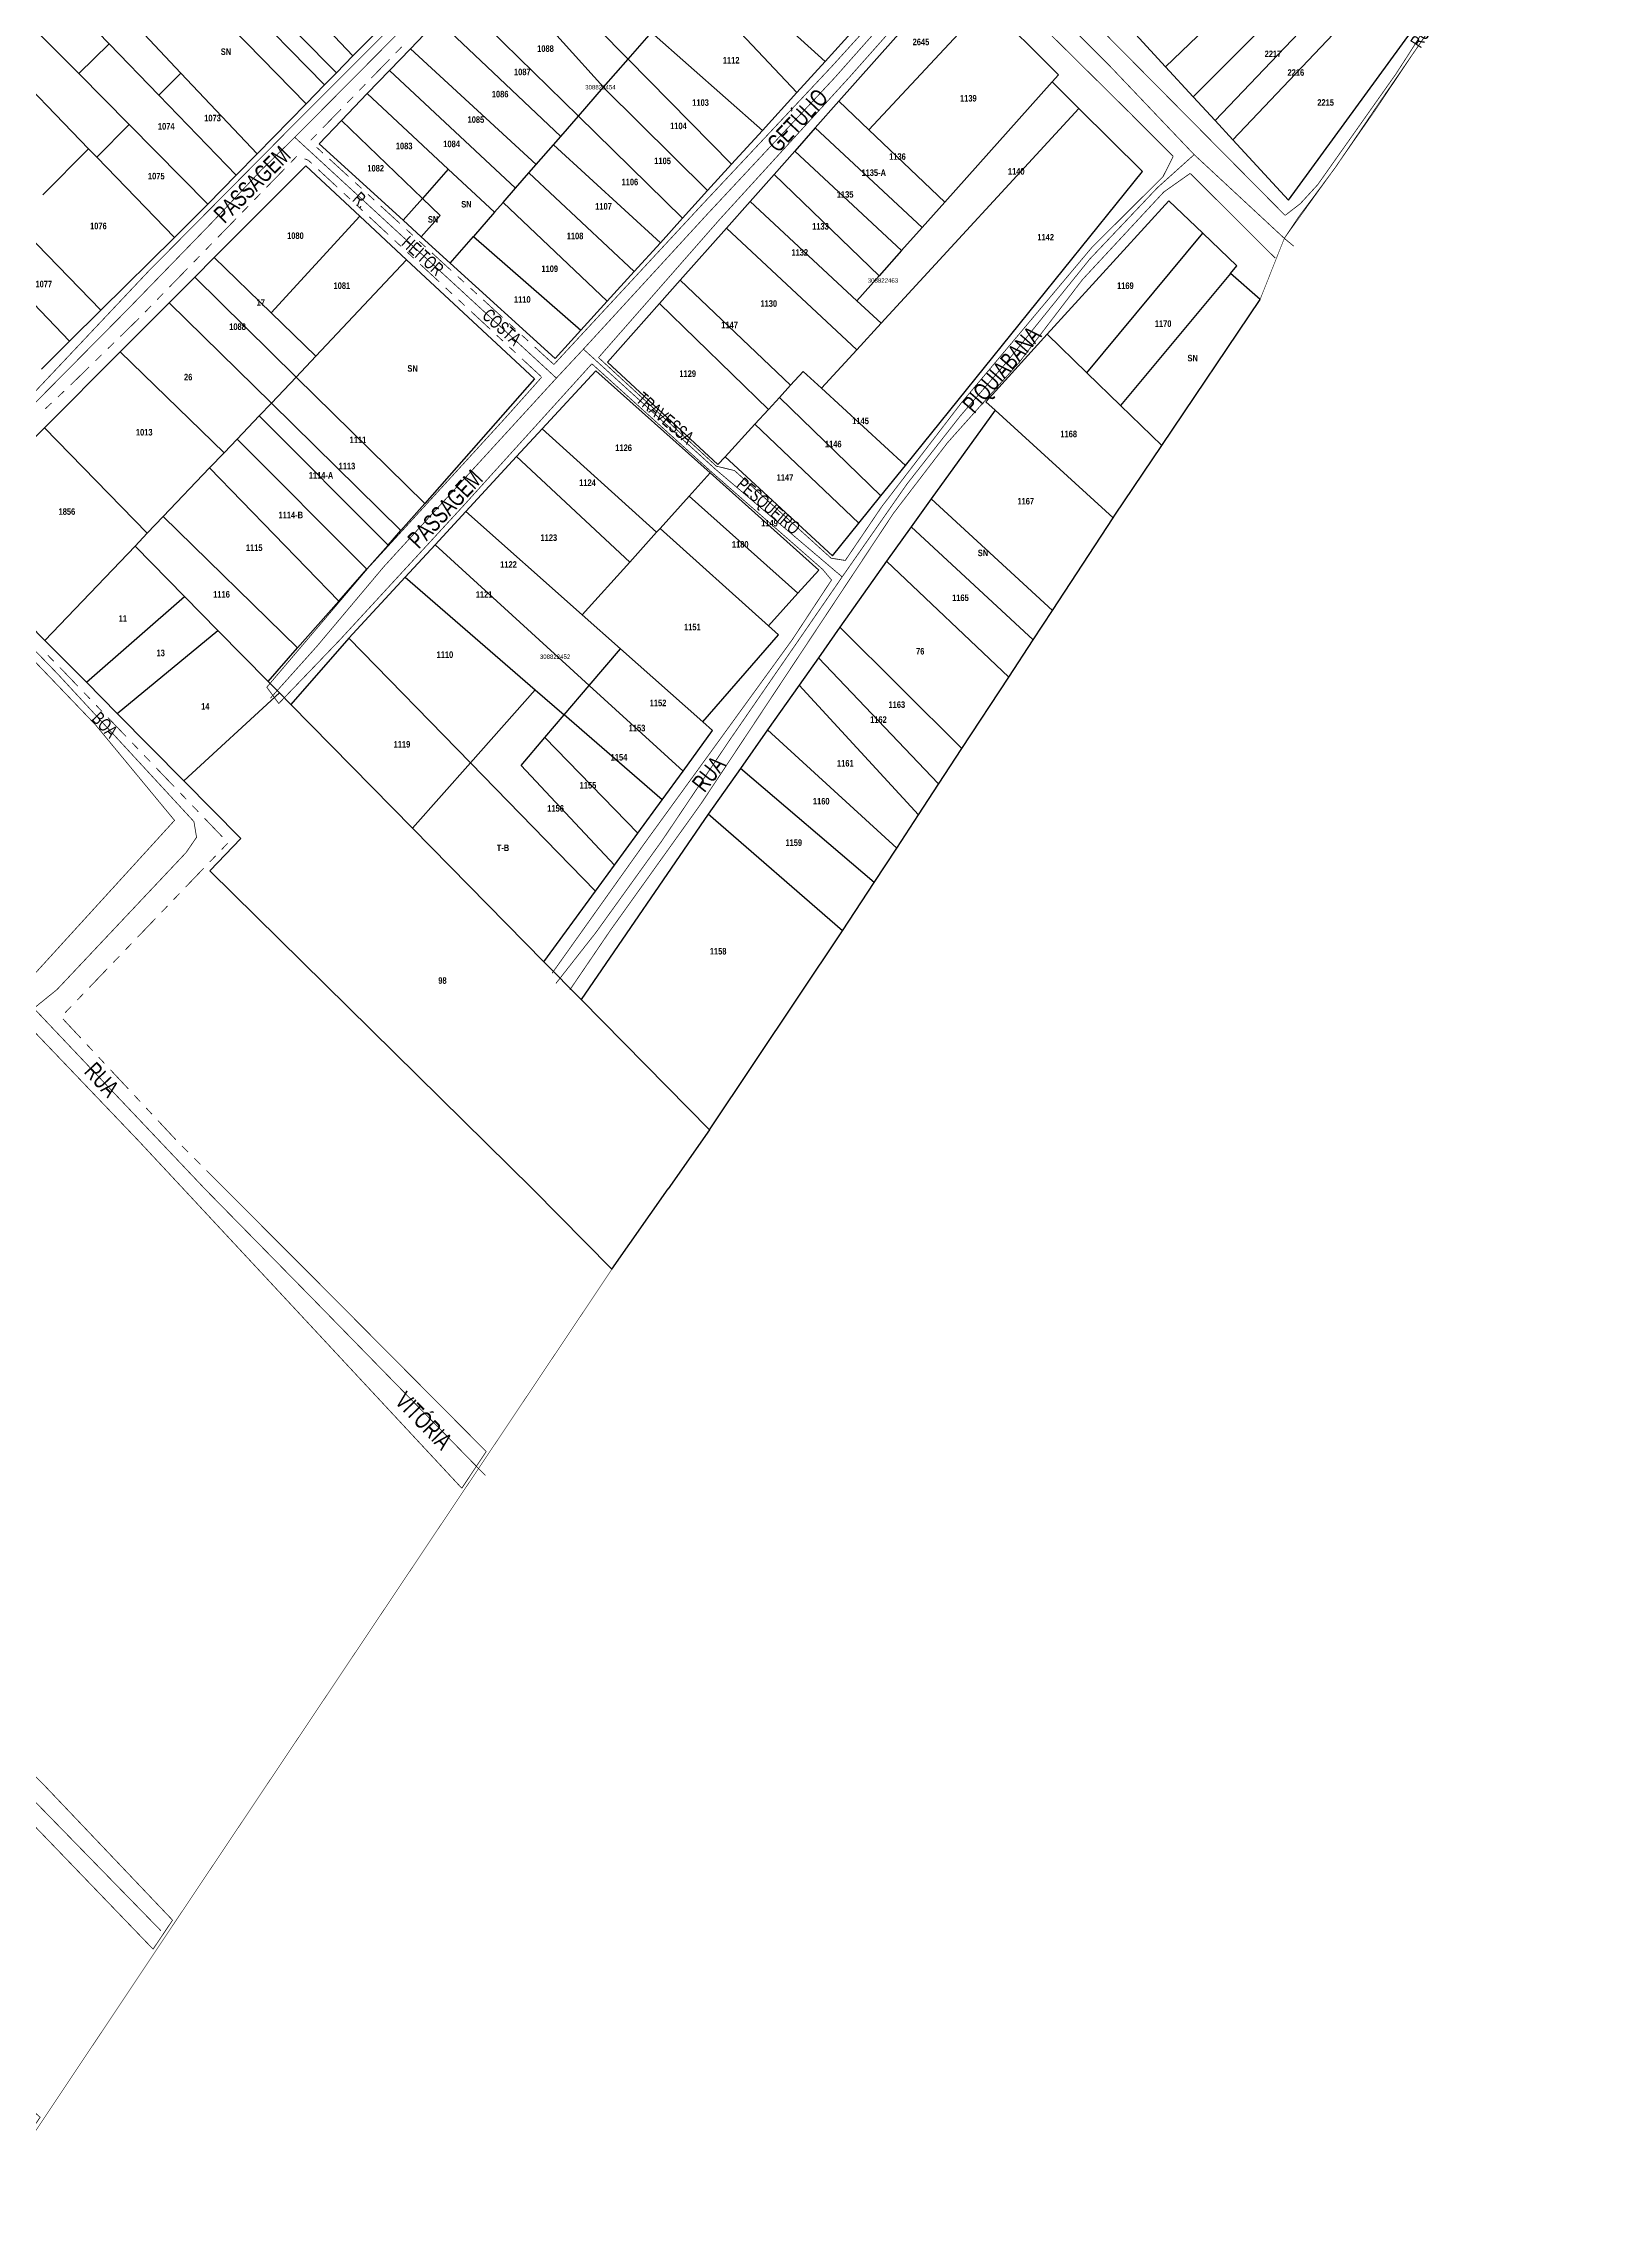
# Model space of a CAD drawing. Extents: x 204296 to 206006, y 4860262 to 4862155.
# Drawn here: x 205437 to 205797, y 4860392 to 4860894 of the extents above; entities that cross this region are included whole.
import ezdxf
from ezdxf.enums import TextEntityAlignment as Align

# ---------------------------------------------------------------- set-up
doc = ezdxf.new("R2010")
doc.units = 0
doc.header["$LTSCALE"] = 1.5
doc.header["$MEASUREMENT"] = 0
doc.linetypes.add('TRACO_25', pattern=[8, 3, -1, 1, -1, 1, -1])
for name, color, linetype in [('CD-MALHA-LOTES', 40, 'CONTINUOUS'), ('CD_TXT_QUADRA', 7, 'CONTINUOUS'), ('LM-LIM-SETOR-FISCAL', 7, 'CONTINUOUS'), ('RU-QUADRAS', 6, 'CONTINUOUS'), ('SV-EIXO-RUA-N-PAV', 6, 'CONTINUOUS'), ('SV-EIXO-RUA-PAV', 20, 'CONTINUOUS'), ('SV-RUA-NAO-PAV-S-GUIA-C-GUIA', 7, 'CONTINUOUS'), ('SV-RUA-PAVIM-S-GUIA-C-GUIA', 7, 'CONTINUOUS'), ('SV-TXT-RUA-N-PAV-S-GUIA-C-GUIA', 7, 'CONTINUOUS'), ('Th_NmrPot', 1, 'CONTINUOUS')]:
    doc.layers.add(name, color=color, linetype=linetype)
doc.styles.add('3088-22-2D_TXT$0$ARIAL', font='ARIAL.TTF')
doc.styles.add('ARIAL', font='ARIAL.TTF')
doc.styles.add('MONOTXT', font='ARIAL.TTF', dxfattribs={"height": 0.2})
doc.styles.get("Standard").update_dxf_attribs({"font": 'swisscbo.ttf'})
doc.linetypes.add('Limite', pattern='A,20,-3,[130,ltypeshp.shx,S=6.35,R=0,X=0,Y=0],-3,20', length=46)

msp = doc.modelspace()

# ---------------------------------------------------------------- linework, layer by layer
at = {"layer": 'CD-MALHA-LOTES', "linetype": 'Continuous'}
for p, q in [((205451.99, 4860893.53), (205431.06, 4860915.17)), ((205484.73, 4860915.32), (205508.05, 4860890.77)), ((205544.76, 4860916.94), (205571.33, 4860890)), ((205694.96, 4860888.26), (205720.71, 4860913.03)), ((205444.96, 4860886.7), (205423.73, 4860908.13)), ((205477.72, 4860908.41), (205501.53, 4860884.11)), ((205480.4, 4860911.05), (205504.23, 4860886.86)), ((205540.09, 4860912.07), (205565.7, 4860883.56)), ((205616.63, 4860889.5), (205637.29, 4860912.24)), ((205646.35, 4860910.25), (205619.8, 4860880.33)), ((205471.47, 4860906.2), (205497.26, 4860879.74)), ((205532.35, 4860904), (205559.91, 4860876.93)), ((205586.52, 4860907.4), (205610.13, 4860882.35)), ((205701.33, 4860881.35), (205727.11, 4860907.23)), ((205447.24, 4860869.44), (205416.5, 4860901.21)), ((205527.58, 4860899.02), (205521.25, 4860892.43)), ((205527.58, 4860899.02), (205555.84, 4860872.27)), ((205626.69, 4860873.77), (205653.82, 4860902.84)), ((205653.82, 4860902.84), (205670.36, 4860886.44)), ((205706.38, 4860875.88), (205732.01, 4860902.79)), ((205710.41, 4860871.51), (205736.42, 4860898.8)), ((205723.21, 4860857.62), (205754.2, 4860900.07)), ((205444.96, 4860886.7), (205451.99, 4860893.53)), ((205451.99, 4860893.53), (205463.37, 4860881.76)), ((205468.43, 4860886.83), (205460.03, 4860895.73)), ((205508.05, 4860890.77), (205513.27, 4860896.1)), ((205571.33, 4860890), (205576.69, 4860896.14)), ((205602.23, 4860873.65), (205576.69, 4860896.14)), ((205609.47, 4860896.01), (205616.63, 4860889.5)), ((205688.01, 4860895.8), (205694.96, 4860888.26)), ((205504.23, 4860886.86), (205508.05, 4860890.77)), ((205521.25, 4860892.43), (205516.46, 4860887.43)), ((205521.25, 4860892.43), (205550.17, 4860865.78)), ((205565.7, 4860883.56), (205571.33, 4860890)), ((205571.33, 4860890), (205595.14, 4860865.86)), ((205610.13, 4860882.35), (205616.63, 4860889.5)), ((205694.96, 4860888.26), (205701.33, 4860881.35)), ((205456.6, 4860874.96), (205444.96, 4860886.7)), ((205463.37, 4860881.76), (205468.43, 4860886.83)), ((205485.98, 4860868.22), (205468.43, 4860886.83)), ((205497.26, 4860879.74), (205501.53, 4860884.11)), ((205501.53, 4860884.11), (205504.23, 4860886.86)), ((205516.46, 4860887.43), (205511.34, 4860882.09)), ((205516.46, 4860887.43), (205545.45, 4860860.36)), ((205559.91, 4860876.93), (205565.7, 4860883.56)), ((205565.7, 4860883.56), (205565.99, 4860883.23)), ((205565.99, 4860883.23), (205589.63, 4860859.8)), ((205668.88, 4860884.78), (205644.19, 4860857.13)), ((205670.36, 4860886.44), (205668.88, 4860884.78)), ((205675.03, 4860878.68), (205668.88, 4860884.78)), ((205463.37, 4860881.76), (205481.2, 4860863.33)), ((205485.98, 4860868.22), (205497.26, 4860879.74)), ((205511.34, 4860882.09), (205505.39, 4860875.88)), ((205511.34, 4860882.09), (205529.94, 4860864.75)), ((205602.23, 4860873.65), (205610.13, 4860882.35)), ((205619.8, 4860880.33), (205614.39, 4860874.23)), ((205619.8, 4860880.33), (205626.69, 4860873.77)), ((205629.55, 4860829.31), (205675.03, 4860878.68)), ((205689.67, 4860864.18), (205675.03, 4860878.68)), ((205701.33, 4860881.35), (205706.38, 4860875.88)), ((205449.14, 4860867.48), (205456.6, 4860874.96)), ((205456.6, 4860874.96), (205474.7, 4860856.69)), ((205505.39, 4860875.88), (205500.29, 4860870.57)), ((205524.04, 4860858.02), (205505.39, 4860875.88)), ((205555.84, 4860872.27), (205559.91, 4860876.93)), ((205559.91, 4860876.93), (205583.85, 4860853.43)), ((205595.14, 4860865.86), (205602.23, 4860873.65)), ((205614.39, 4860874.23), (205609.65, 4860868.89)), ((205638.96, 4860851.28), (205614.39, 4860874.23)), ((205644.19, 4860857.13), (205626.69, 4860873.77)), ((205706.38, 4860875.88), (205710.41, 4860871.51)), ((205447.24, 4860869.44), (205436.7, 4860858.86)), ((205449.14, 4860867.48), (205447.24, 4860869.44)), ((205481.2, 4860863.33), (205485.98, 4860868.22)), ((205500.29, 4860870.57), (205519.62, 4860852.98)), ((205550.17, 4860865.78), (205554.17, 4860870.36)), ((205554.17, 4860870.36), (205555.84, 4860872.27)), ((205554.17, 4860870.36), (205578.75, 4860847.82)), ((205609.65, 4860868.89), (205604.89, 4860863.52)), ((205634.25, 4860846), (205609.65, 4860868.89)), ((205710.41, 4860871.51), (205723.21, 4860857.62)), ((205466.97, 4860849.05), (205449.14, 4860867.48)), ((205474.7, 4860856.69), (205481.2, 4860863.33)), ((205497.2, 4860865.53), (205476.13, 4860844.4)), ((205509.65, 4860853.92), (205497.2, 4860865.53)), ((205529.94, 4860864.75), (205524.04, 4860858.02)), ((205529.94, 4860864.75), (205540.59, 4860854.81)), ((205545.45, 4860860.36), (205548.5, 4860863.85)), ((205548.5, 4860863.85), (205550.17, 4860865.78)), ((205572.71, 4860841.18), (205548.5, 4860863.85)), ((205589.63, 4860859.8), (205595.14, 4860865.86)), ((205604.89, 4860863.52), (205599.37, 4860857.3)), ((205629.1, 4860840.22), (205604.89, 4860863.52)), ((205635.13, 4860796.59), (205689.67, 4860864.18)), ((205519.62, 4860852.98), (205524.04, 4860858.02)), ((205524.04, 4860858.02), (205528.14, 4860854.09)), ((205542.57, 4860857.07), (205545.45, 4860860.36)), ((205583.85, 4860853.43), (205589.63, 4860859.8)), ((205466.97, 4860849.05), (205474.46, 4860856.45)), ((205474.46, 4860856.45), (205474.7, 4860856.69)), ((205489.22, 4860831.69), (205509.65, 4860853.92)), ((205520.38, 4860843.92), (205509.65, 4860853.92)), ((205519.62, 4860852.98), (205523.76, 4860849.21)), ((205528.14, 4860854.09), (205523.76, 4860849.21)), ((205540.59, 4860854.81), (205535.78, 4860849.28)), ((205540.59, 4860854.81), (205542.57, 4860857.07)), ((205542.57, 4860857.07), (205566.53, 4860834.37)), ((205578.75, 4860847.82), (205583.85, 4860853.43)), ((205599.37, 4860857.3), (205593.94, 4860851.18)), ((205623.97, 4860834.48), (205599.37, 4860857.3)), ((205644.19, 4860857.13), (205638.96, 4860851.28)), ((205695.7, 4860857.45), (205667.73, 4860826.77)), ((205703.5, 4860850), (205695.7, 4860857.45)), ((205450.07, 4860832.33), (205430.39, 4860852.53)), ((205450.07, 4860832.33), (205466.97, 4860849.05)), ((205523.76, 4860849.21), (205530.42, 4860843.15)), ((205530.42, 4860843.15), (205535.78, 4860849.28)), ((205535.78, 4860849.28), (205560.46, 4860827.69)), ((205572.71, 4860841.18), (205578.75, 4860847.82)), ((205593.94, 4860851.18), (205583.32, 4860839.22)), ((205593.94, 4860851.18), (205623.94, 4860823.22)), ((205638.96, 4860851.28), (205634.25, 4860846)), ((205676.83, 4860817.92), (205703.5, 4860850)), ((205711.37, 4860842.49), (205703.5, 4860850)), ((205442.81, 4860825.15), (205423.38, 4860845.51)), ((205476.13, 4860844.4), (205471.65, 4860839.9)), ((205489.22, 4860831.69), (205476.13, 4860844.4)), ((205499.5, 4860821.71), (205520.38, 4860843.92)), ((205520.38, 4860843.92), (205549.79, 4860816.5)), ((205530.42, 4860843.15), (205554.55, 4860821.19)), ((205634.25, 4860846), (205629.1, 4860840.22)), ((205471.65, 4860839.9), (205465.78, 4860834.01)), ((205495.01, 4860816.94), (205471.65, 4860839.9)), ((205566.53, 4860834.37), (205572.71, 4860841.18)), ((205583.32, 4860839.22), (205578.56, 4860833.85)), ((205583.32, 4860839.22), (205608.69, 4860815.04)), ((205629.1, 4860840.22), (205623.97, 4860834.48)), ((205709.89, 4860840.72), (205684.59, 4860810.38)), ((205709.89, 4860840.72), (205711.37, 4860842.49)), ((205716.69, 4860834.76), (205709.89, 4860840.72)), ((205465.78, 4860834.01), (205454.52, 4860822.72)), ((205489.28, 4860810.92), (205465.78, 4860834.01)), ((205560.46, 4860827.69), (205566.53, 4860834.37)), ((205578.56, 4860833.85), (205566.58, 4860820.34)), ((205578.56, 4860833.85), (205603.62, 4860809.5)), ((205623.97, 4860834.48), (205629.55, 4860829.31)), ((205694.07, 4860801.17), (205716.69, 4860834.76)), ((205442.81, 4860825.15), (205450.07, 4860832.33)), ((205499.5, 4860821.71), (205489.22, 4860831.69)), ((205554.55, 4860821.19), (205560.46, 4860827.69)), ((205629.55, 4860829.31), (205623.94, 4860823.22)), ((205436.37, 4860818.78), (205442.81, 4860825.15)), ((205454.52, 4860822.72), (205437.08, 4860805.23)), ((205478.4, 4860799.52), (205454.52, 4860822.72)), ((205623.94, 4860823.22), (205615.78, 4860814.36)), ((205667.73, 4860826.77), (205653.6, 4860811.27)), ((205667.73, 4860826.77), (205676.83, 4860817.92)), ((205495.01, 4860816.94), (205499.5, 4860821.71)), ((205563.9, 4860818.38), (205551.53, 4860805)), ((205590.17, 4860794.91), (205563.9, 4860818.38)), ((205566.58, 4860820.34), (205592, 4860796.8)), ((205608.69, 4860815.04), (205611.59, 4860818.21)), ((205611.59, 4860818.21), (205615.78, 4860814.36)), ((205684.59, 4860810.38), (205676.83, 4860817.92)), ((205489.28, 4860810.92), (205495.01, 4860816.94)), ((205524.59, 4860787.89), (205495.01, 4860816.94)), ((205549.79, 4860816.5), (205524.59, 4860787.89)), ((205606.15, 4860812.27), (205608.69, 4860815.04)), ((205615.78, 4860814.36), (205635.13, 4860796.59)), ((205481.42, 4860802.69), (205486.5, 4860808.01)), ((205486.5, 4860808.01), (205489.28, 4860810.92)), ((205516.13, 4860778.29), (205486.5, 4860808.01)), ((205519.08, 4860781.64), (205489.28, 4860810.92)), ((205600.51, 4860806.1), (205603.62, 4860809.5)), ((205603.62, 4860809.5), (205606.15, 4860812.27)), ((205629.47, 4860789.59), (205606.15, 4860812.27)), ((205655.74, 4860809.32), (205641.04, 4860788.91)), ((205653.6, 4860811.27), (205655.74, 4860809.32)), ((205655.74, 4860809.32), (205682.9, 4860784.57)), ((205684.59, 4860810.38), (205694.07, 4860801.17)), ((205437.08, 4860805.23), (205412.89, 4860780.97)), ((205460.75, 4860781.03), (205437.08, 4860805.23)), ((205481.42, 4860802.69), (205478.4, 4860799.52)), ((205511.26, 4860772.77), (205481.42, 4860802.69)), ((205551.53, 4860805), (205545.69, 4860798.68)), ((205551.53, 4860805), (205577.89, 4860781.26)), ((205593.63, 4860798.58), (205600.51, 4860806.1)), ((205624.43, 4860783.34), (205600.51, 4860806.1)), ((205475.06, 4860796.03), (205478.4, 4860799.52)), ((205545.69, 4860798.68), (205533.98, 4860786.01)), ((205545.69, 4860798.68), (205571.73, 4860774.4)), ((205592, 4860796.8), (205593.63, 4860798.58)), ((205593.63, 4860798.58), (205618.36, 4860775.81)), ((205683.28, 4860785.15), (205694.07, 4860801.17)), ((205475.06, 4860796.03), (205464.39, 4860784.85)), ((205504.78, 4860765.41), (205475.06, 4860796.03)), ((205585.35, 4860789.56), (205590.17, 4860794.91)), ((205615.18, 4860772.57), (205590.17, 4860794.91)), ((205629.47, 4860789.59), (205635.13, 4860796.59)), ((205519.08, 4860781.64), (205524.59, 4860787.89)), ((205578.67, 4860782.12), (205585.35, 4860789.56)), ((205585.35, 4860789.56), (205610.4, 4860767.25)), ((205624.43, 4860783.34), (205629.47, 4860789.59)), ((205641.04, 4860788.91), (205636.43, 4860782.51)), ((205641.04, 4860788.91), (205668.94, 4860763.27)), ((205464.39, 4860784.85), (205460.75, 4860781.03)), ((205495.31, 4860754.66), (205464.39, 4860784.85)), ((205533.98, 4860786.01), (205526.92, 4860778.36)), ((205533.98, 4860786.01), (205560.79, 4860762.24)), ((205618.36, 4860775.81), (205624.43, 4860783.34)), ((205668.94, 4860763.27), (205682.9, 4860784.57)), ((205682.9, 4860784.57), (205683.28, 4860785.15)), ((205412.89, 4860780.97), (205437.21, 4860756.38)), ((205437.21, 4860756.38), (205457.92, 4860778.07)), ((205457.92, 4860778.07), (205460.75, 4860781.03)), ((205469.3, 4860766.5), (205457.92, 4860778.07)), ((205511.26, 4860772.77), (205516.13, 4860778.29)), ((205516.13, 4860778.29), (205519.08, 4860781.64)), ((205526.92, 4860778.36), (205520.04, 4860770.92)), ((205526.92, 4860778.36), (205562.4, 4860746)), ((205577.89, 4860781.26), (205571.73, 4860774.4)), ((205577.89, 4860781.26), (205578.67, 4860782.12)), ((205578.67, 4860782.12), (205603.64, 4860759.73)), ((205636.43, 4860782.51), (205630.76, 4860774.64)), ((205636.43, 4860782.51), (205664.53, 4860756.55)), ((205504.78, 4860765.41), (205511.26, 4860772.77)), ((205571.73, 4860774.4), (205560.79, 4860762.24)), ((205610.4, 4860767.25), (205615.18, 4860772.57)), ((205630.76, 4860774.64), (205620.05, 4860759.43)), ((205658.89, 4860747.94), (205630.76, 4860774.64)), ((205520.04, 4860770.92), (205507.11, 4860756.93)), ((205520.04, 4860770.92), (205549.97, 4860745.03)), ((205446.72, 4860746.77), (205469.3, 4860766.5)), ((205477, 4860758.68), (205469.3, 4860766.5)), ((205495.31, 4860754.66), (205504.78, 4860765.41)), ((205603.64, 4860759.73), (205610.4, 4860767.25)), ((205664.53, 4860756.55), (205668.94, 4860763.27)), ((205453.83, 4860739.58), (205477, 4860758.68)), ((205488.53, 4860746.97), (205477, 4860758.68)), ((205560.79, 4860762.24), (205569.6, 4860754.43)), ((205588.51, 4860737.66), (205605.89, 4860757.7)), ((205605.89, 4860757.7), (205603.64, 4860759.73)), ((205620.05, 4860759.43), (205615.1, 4860752.41)), ((205648.13, 4860731.52), (205620.05, 4860759.43)), ((205437.21, 4860756.38), (205446.72, 4860746.77)), ((205488.53, 4860746.97), (205495.31, 4860754.66)), ((205507.11, 4860756.93), (205493.77, 4860741.65)), ((205507.11, 4860756.93), (205535.06, 4860728.24)), ((205562.4, 4860746), (205569.6, 4860754.43)), ((205569.6, 4860754.43), (205588.51, 4860737.66)), ((205658.89, 4860747.94), (205664.53, 4860756.55)), ((205615.1, 4860752.41), (205610.67, 4860746.11)), ((205642.64, 4860723.47), (205615.1, 4860752.41)), ((205648.13, 4860731.52), (205658.89, 4860747.94)), ((205446.72, 4860746.77), (205453.83, 4860739.58)), ((205469.15, 4860724.09), (205491.12, 4860744.33)), ((205491.12, 4860744.33), (205488.53, 4860746.97)), ((205491.12, 4860744.33), (205493.77, 4860741.65)), ((205535.06, 4860728.24), (205549.97, 4860745.03)), ((205549.97, 4860745.03), (205556.64, 4860739.26)), ((205556.64, 4860739.26), (205562.4, 4860746)), ((205562.4, 4860746), (205583.98, 4860726.33)), ((205610.67, 4860746.11), (205603.42, 4860735.82)), ((205638.11, 4860716.25), (205610.67, 4860746.11)), ((205453.83, 4860739.58), (205469.15, 4860724.09)), ((205493.77, 4860741.65), (205521.74, 4860713.24)), ((205552.17, 4860734.03), (205556.64, 4860739.26)), ((205579.18, 4860719.76), (205556.64, 4860739.26)), ((205590.78, 4860735.65), (205588.51, 4860737.66)), ((205546.71, 4860727.64), (205552.17, 4860734.03)), ((205552.17, 4860734.03), (205573.56, 4860712.06)), ((205583.98, 4860726.33), (205590.78, 4860735.65)), ((205603.42, 4860735.82), (205597.18, 4860726.96)), ((205633.13, 4860708.65), (205603.42, 4860735.82)), ((205521.74, 4860713.24), (205535.06, 4860728.24)), ((205563.81, 4860698.72), (205535.06, 4860728.24)), ((205568.22, 4860704.75), (205546.71, 4860727.64)), ((205642.76, 4860723.34), (205648.13, 4860731.52)), ((205482.29, 4860710.81), (205469.15, 4860724.09)), ((205579.18, 4860719.76), (205583.98, 4860726.33)), ((205597.18, 4860726.96), (205589.75, 4860716.41)), ((205627.92, 4860700.7), (205597.18, 4860726.96)), ((205638.11, 4860716.25), (205642.76, 4860723.34)), ((205642.76, 4860723.34), (205642.64, 4860723.47)), ((205573.56, 4860712.06), (205579.18, 4860719.76)), ((205521.74, 4860713.24), (205551.98, 4860682.51)), ((205589.75, 4860716.41), (205560.54, 4860673.81)), ((205620.63, 4860689.6), (205589.75, 4860716.41)), ((205633.13, 4860708.65), (205638.11, 4860716.25)), ((205475.09, 4860703.38), (205482.29, 4860710.81)), ((205568.22, 4860704.75), (205573.56, 4860712.06)), ((205627.92, 4860700.7), (205633.13, 4860708.65)), ((205549.38, 4860630.27), (205475.09, 4860703.38)), ((205563.81, 4860698.72), (205568.22, 4860704.75)), ((205551.98, 4860682.51), (205563.81, 4860698.72)), ((205620.63, 4860689.6), (205627.92, 4860700.7)), ((205590.06, 4860643.83), (205620.63, 4860689.6)), ((205551.98, 4860682.51), (205560.54, 4860673.81)), ((205560.54, 4860673.81), (205590.06, 4860643.83)), ((205590.06, 4860643.83), (205580.55, 4860630.3))]:
    msp.add_line(p, q, dxfattribs=at)
at = {"layer": 'CD-MALHA-LOTES', "linetype": 'Continuous', "flags": 128}
for points in [[(205549.38, 4860630.27), (205567.6, 4860611.82)], [(205567.6, 4860611.82), (205580.55, 4860630.3)]]:
    msp.add_lwpolyline(points, dxfattribs=at)
at = {"layer": 'LM-LIM-SETOR-FISCAL', "linetype": 'Limite', "ltscale": 0.1, "const_width": 0.13}
msp.add_lwpolyline([(205420.74, 4860392.29), (205469.79, 4860465.73), (205565.6, 4860608.82), (205567.6, 4860611.82), (205580.55, 4860630.3), (205590.06, 4860643.83), (205621.03, 4860690.19), (205648.13, 4860731.52), (205683.28, 4860785.15), (205716.69, 4860834.76), (205722.27, 4860848.82), (205733.97, 4860865.06), (205743.19, 4860878.28), (205752.4, 4860892.04), (205757.25, 4860899.36)], dxfattribs=at)
msp.add_lwpolyline([(205420.74, 4860392.29), (205469.79, 4860465.73), (205565.6, 4860608.82), (205567.6, 4860611.82), (205580.55, 4860630.3), (205590.06, 4860643.83), (205621.03, 4860690.19), (205648.13, 4860731.52), (205683.28, 4860785.15), (205716.69, 4860834.76), (205722.27, 4860848.82), (205733.97, 4860865.06), (205743.19, 4860878.28), (205752.4, 4860892.04), (205757.25, 4860899.36)], dxfattribs=at)
at = {"layer": 'RU-QUADRAS', "linetype": 'Continuous', "const_width": 0.01}
for points in [[(205662.31, 4860927.85), (205676.17, 4860942.48), (205701, 4860967.12), (205712.58, 4860956.56), (205720.22, 4860949.59), (205726.7, 4860943.69), (205732.49, 4860938.41), (205738.4, 4860933.03), (205742.65, 4860929.16), (205754.8, 4860918.08), (205762.33, 4860911.21), (205758.4, 4860905.82), (205754.2, 4860900.07), (205723.21, 4860857.62), (205710.41, 4860871.51), (205706.38, 4860875.88), (205701.33, 4860881.35), (205694.96, 4860888.26), (205688.01, 4860895.8), (205689.21, 4860897.12), (205680.25, 4860906.72), (205674.1, 4860913.31), (205675.03, 4860914.35), (205662.31, 4860927.85)], [(205566.58, 4860820.34), (205578.56, 4860833.85), (205583.32, 4860839.22), (205593.94, 4860851.18), (205599.37, 4860857.3), (205604.89, 4860863.52), (205609.65, 4860868.89), (205614.39, 4860874.23), (205619.8, 4860880.33), (205646.35, 4860910.25), (205653.82, 4860902.84), (205670.36, 4860886.44), (205668.88, 4860884.78), (205675.03, 4860878.68), (205689.67, 4860864.18), (205635.13, 4860796.59), (205629.47, 4860789.59), (205624.43, 4860783.34), (205618.36, 4860775.81), (205593.63, 4860798.58), (205592, 4860796.8), (205566.58, 4860820.34)]]:
    msp.add_lwpolyline(points, close=True, dxfattribs=at)
for points in [[(205637.29, 4860912.24), (205616.63, 4860889.5), (205610.13, 4860882.35), (205602.23, 4860873.65), (205595.14, 4860865.86), (205589.63, 4860859.8), (205583.85, 4860853.43), (205578.75, 4860847.82), (205572.71, 4860841.18), (205566.53, 4860834.37), (205560.46, 4860827.69), (205554.55, 4860821.19), (205530.42, 4860843.15), (205523.76, 4860849.21), (205519.62, 4860852.98), (205500.29, 4860870.57), (205500.29, 4860870.57), (205505.39, 4860875.88), (205511.34, 4860882.09), (205516.46, 4860887.43), (205521.25, 4860892.43), (205527.58, 4860899.02)], [(205513.27, 4860896.1), (205508.05, 4860890.77), (205504.23, 4860886.86), (205501.53, 4860884.11), (205497.26, 4860879.74), (205485.98, 4860868.22), (205481.2, 4860863.33), (205474.7, 4860856.69), (205474.46, 4860856.45), (205466.97, 4860849.05), (205450.07, 4860832.33), (205442.81, 4860825.15), (205436.37, 4860818.78)], [(205412.89, 4860780.97), (205437.08, 4860805.23), (205454.52, 4860822.72), (205465.78, 4860834.01), (205471.65, 4860839.9), (205476.13, 4860844.4), (205497.2, 4860865.53), (205509.65, 4860853.92), (205520.38, 4860843.92), (205549.79, 4860816.5), (205524.59, 4860787.89), (205519.08, 4860781.64), (205516.13, 4860778.29), (205511.26, 4860772.77), (205504.78, 4860765.41), (205495.31, 4860754.66), (205488.53, 4860746.97), (205491.12, 4860744.33), (205493.77, 4860741.65), (205507.11, 4860756.93), (205520.04, 4860770.92), (205526.92, 4860778.36), (205533.98, 4860786.01), (205545.69, 4860798.68), (205551.53, 4860805), (205563.9, 4860818.38), (205590.17, 4860794.91), (205615.18, 4860772.57), (205610.4, 4860767.25), (205603.63, 4860759.72), (205605.89, 4860757.7), (205588.51, 4860737.66), (205590.78, 4860735.65), (205583.98, 4860726.33), (205579.18, 4860719.76), (205573.56, 4860712.06), (205568.22, 4860704.75), (205563.81, 4860698.72), (205551.98, 4860682.51), (205560.54, 4860673.81), (205589.75, 4860716.41), (205597.18, 4860726.96), (205603.42, 4860735.82), (205610.67, 4860746.11), (205615.1, 4860752.41), (205620.05, 4860759.43), (205630.76, 4860774.64), (205630.84, 4860774.75), (205636.43, 4860782.51), (205641.04, 4860788.91), (205655.74, 4860809.32), (205653.6, 4860811.27), (205667.73, 4860826.77), (205695.7, 4860857.45), (205703.5, 4860850), (205711.37, 4860842.49), (205709.89, 4860840.72), (205716.69, 4860834.76), (205694.07, 4860801.17), (205683.28, 4860785.15), (205682.9, 4860784.57), (205668.94, 4860763.27), (205664.53, 4860756.55), (205658.89, 4860747.94), (205648.13, 4860731.52), (205642.78, 4860723.37), (205638.11, 4860716.25), (205633.13, 4860708.65), (205627.92, 4860700.7), (205620.63, 4860689.6), (205590.06, 4860643.83), (205580.55, 4860630.3), (205567.6, 4860611.82), (205549.38, 4860630.27), (205475.09, 4860703.38), (205482.29, 4860710.81), (205469.15, 4860724.09), (205453.83, 4860739.58), (205446.72, 4860746.77), (205437.21, 4860756.38), (205412.89, 4860780.97)]]:
    msp.add_lwpolyline(points, dxfattribs=at)
at = {"layer": 'SV-EIXO-RUA-N-PAV', "const_width": 0.18, "flags": 128}
for points in [[(205796.49, 4861068.61), (205772.95, 4861044.94), (205751.19, 4861023.83), (205744.16, 4861016.54), (205733.08, 4861005.27), (205714.13, 4860985.54), (205700.04, 4860970.98), (205687.36, 4860958.77), (205668.11, 4860938.58), (205650.6, 4860919.98), (205638.41, 4860907.8), (205618.91, 4860885.82), (205589.46, 4860854.29), (205561.05, 4860823.35), (205554.84, 4860816.69), (205515.19, 4860773.38), (205499.84, 4860755.13), (205489.06, 4860743.1)], [(205796.49, 4860964.02), (205787.91, 4860946.69), (205781.32, 4860935.86), (205772.73, 4860922.8), (205769.12, 4860917.2), (205766.37, 4860913.33), (205756.31, 4860897.73), (205745.04, 4860881.36), (205733.97, 4860865.06), (205725.38, 4860853.49), (205722.27, 4860848.82)], [(205517.91, 4860895.46), (205494.66, 4860872.05), (205486.86, 4860864.41), (205475.79, 4860852.65), (205456.4, 4860832.67), (205436.03, 4860812.1), (205420.61, 4860796.68), (205412.58, 4860788.66), (205406.68, 4860783.18)], [(205494.66, 4860872.05), (205554.84, 4860816.69)], [(205701.53, 4860868.07), (205693.11, 4860860.5), (205677.55, 4860844.09), (205658.2, 4860820.12), (205647.68, 4860807.92), (205635.48, 4860792.35), (205620.57, 4860770.99), (205610.66, 4860756.6), (205594.68, 4860733.46), (205579.11, 4860710.32), (205563.97, 4860689.29), (205554.72, 4860677.51)], [(205346.65, 4860844.77), (205351.79, 4860839.62), (205363.03, 4860827.98), (205376.07, 4860814.54), (205388.11, 4860802.1), (205393.73, 4860796.57), (205400.55, 4860789.86), (205406.68, 4860783.18), (205409.37, 4860780.23), (205419.09, 4860770.26), (205428.71, 4860760.44), (205440.17, 4860748.63), (205454.62, 4860732.99), (205471.47, 4860714.73), (205472.07, 4860711.12), (205469.66, 4860707.61), (205439.97, 4860676.11), (205430.54, 4860668.49), (205413.29, 4860651.63), (205403.15, 4860642.5), (205390.72, 4860630.27)], [(205561.05, 4860823.35), (205591.43, 4860795.74), (205620.57, 4860770.99)], [(205474, 4860630.27), (205434.65, 4860671.8)], [(205463.86, 4860459.75), (205425.13, 4860499.44), (205391.58, 4860533.92), (205355.21, 4860570.3), (205345.97, 4860579.91), (205343.68, 4860582.41), (205340.09, 4860586.36), (205324.5, 4860601.48), (205308.91, 4860616.12), (205292.25, 4860630.27)], [(205538.5, 4860564.4), (205498.63, 4860605.19), (205474, 4860630.27)]]:
    msp.add_lwpolyline(points, dxfattribs=at)
at = {"layer": 'SV-EIXO-RUA-PAV', "const_width": 0.18, "flags": 128}
msp.add_lwpolyline([(205724.43, 4860847.03), (205722.27, 4860848.82), (205701.53, 4860868.07), (205682.12, 4860888.46), (205650.6, 4860919.98)], dxfattribs=at)
at = {"layer": 'SV-RUA-NAO-PAV-S-GUIA-C-GUIA', "linetype": 'TRACO_25', "const_width": 0.18, "flags": 128}
for points in [[(205590.3, 4860974.35), (205583.36, 4860964.29), (205566.78, 4860945.93), (205545.4, 4860926.21), (205531.66, 4860912.21), (205493.64, 4860874.18), (205461.02, 4860841.26), (205434.75, 4860813.39), (205414.17, 4860793.17), (205406.87, 4860786.47), (205402.51, 4860790.13), (205351.16, 4860842.41)], [(205655.71, 4860921.38), (205664.95, 4860932.57), (205686.38, 4860954.88), (205700.32, 4860968.14), (205728.22, 4860945.4), (205751.37, 4860923.91), (205764.04, 4860912.14), (205751.21, 4860891.68), (205747.87, 4860886.52), (205729.94, 4860861.15), (205725.95, 4860856.8), (205722.45, 4860854.1)], [(205554.26, 4860819.82), (205588.17, 4860856.37), (205618.28, 4860888.45), (205637.88, 4860910.04), (205645.15, 4860918.77)], [(205648.95, 4860915.02), (205641.05, 4860907.07), (205622.24, 4860885.88), (205592.33, 4860853.11), (205564.53, 4860821.41)], [(205517.85, 4860891.41), (205519.25, 4860892.85)], [(205512.27, 4860885.68), (205516.46, 4860889.98)], [(205509.48, 4860882.81), (205510.88, 4860884.25)], [(205501.11, 4860874.22), (205505.3, 4860878.52)], [(205506.69, 4860879.95), (205508.09, 4860881.38)], [(205498.38, 4860871.41), (205499.72, 4860872.78)], [(205498.43, 4860871.34), (205498.38, 4860871.41)], [(205501.14, 4860868.43), (205499.67, 4860869.78)], [(205488.14, 4860860.52), (205492.33, 4860864.82)], [(205493.73, 4860866.25), (205495.12, 4860867.69)], [(205496.93, 4860867.11), (205497.8, 4860866.76)], [(205497.8, 4860866.76), (205498.58, 4860866.03)], [(205500.04, 4860864.67), (205504.44, 4860860.59)], [(205507.04, 4860863.03), (205502.62, 4860867.08)], [(205700.61, 4860863.76), (205694.53, 4860859.47), (205675.85, 4860839.35), (205661.31, 4860820.34), (205644.78, 4860801.82), (205632.4, 4860785.66), (205588.22, 4860719.01), (205567.25, 4860689.73), (205557.92, 4860676.02)], [(205696.72, 4860867.66), (205694.37, 4860863.02), (205677.99, 4860846.71), (205647.97, 4860810.98), (205629.69, 4860787.16), (205621.29, 4860774.77), (205618.02, 4860775.29), (205595.82, 4860795.43), (205591.63, 4860796.45), (205564.53, 4860821.41)], [(205485.35, 4860857.66), (205486.75, 4860859.09)], [(205505.91, 4860859.23), (205507.37, 4860857.87)], [(205510, 4860860.33), (205508.52, 4860861.68)], [(205512.95, 4860857.63), (205511.47, 4860858.98)], [(205476.98, 4860849.06), (205481.17, 4860853.36)], [(205482.56, 4860854.79), (205483.96, 4860856.22)], [(205508.84, 4860856.51), (205510.3, 4860855.15)], [(205511.77, 4860853.79), (205516.17, 4860849.7)], [(205518.85, 4860852.23), (205514.42, 4860856.28)], [(205517.63, 4860848.34), (205519.1, 4860846.98)], [(205521.8, 4860849.53), (205520.32, 4860850.88)], [(205524.75, 4860846.83), (205523.27, 4860848.18)], [(205471.4, 4860843.33), (205472.79, 4860844.76)], [(205474.19, 4860846.2), (205475.58, 4860847.63)], [(205520.56, 4860845.62), (205522.03, 4860844.26)], [(205523.49, 4860842.9), (205527.89, 4860838.82)], [(205530.65, 4860841.43), (205526.23, 4860845.48)], [(205465.81, 4860837.6), (205470, 4860841.9)], [(205533.6, 4860838.73), (205532.13, 4860840.08)], [(205460.23, 4860831.87), (205461.63, 4860833.3)], [(205463.02, 4860834.74), (205464.42, 4860836.17)], [(205529.36, 4860837.45), (205530.82, 4860836.09)], [(205532.29, 4860834.73), (205533.75, 4860833.37)], [(205536.55, 4860836.03), (205535.08, 4860837.38)], [(205542.46, 4860830.62), (205538.03, 4860834.68)], [(205454.54, 4860826.25), (205458.83, 4860830.44)], [(205535.22, 4860832.01), (205539.62, 4860827.93)], [(205545.41, 4860827.92), (205543.93, 4860829.27)], [(205451.67, 4860823.46), (205453.1, 4860824.86)], [(205541.08, 4860826.57), (205542.55, 4860825.21)], [(205544.01, 4860823.85), (205545.48, 4860822.48)], [(205548.36, 4860825.22), (205546.88, 4860826.57)], [(205554.26, 4860819.82), (205549.83, 4860823.87)], [(205443.3, 4860815.29), (205447.38, 4860819.27)], [(205448.81, 4860820.67), (205450.24, 4860822.06)], [(205563, 4860819.98), (205533.79, 4860787.71), (205504.97, 4860756.44), (205490.98, 4860741.88), (205488.23, 4860745.63), (205511.6, 4860773.1), (205543.27, 4860807.73), (205551.47, 4860816.92)], [(205546.94, 4860821.12), (205551.34, 4860817.04)], [(205563, 4860819.98), (205590.61, 4860795.02), (205616.07, 4860772.73), (205618.12, 4860770.27), (205609.08, 4860756.54), (205575.08, 4860709.7), (205553.86, 4860679.88)], [(205440.17, 4860812.34), (205441.62, 4860813.71)], [(205443.08, 4860815.08), (205443.3, 4860815.29)], [(205437.25, 4860809.61), (205438.71, 4860810.97)], [(205439.22, 4860751.59), (205437.82, 4860753.02)], [(205441.75, 4860749.01), (205440.62, 4860750.16)], [(205442.01, 4860748.73), (205441.75, 4860749.01)], [(205444.78, 4860745.85), (205442.01, 4860748.73)], [(205447.55, 4860742.96), (205446.17, 4860744.4)], [(205450.32, 4860740.07), (205448.94, 4860741.52)], [(205455.86, 4860734.3), (205451.7, 4860738.63)], [(205458.63, 4860731.41), (205457.24, 4860732.86)], [(205461.4, 4860728.53), (205460.01, 4860729.97)], [(205466.94, 4860722.76), (205462.78, 4860727.08)], [(205469.71, 4860719.87), (205468.32, 4860721.31)], [(205472.48, 4860716.98), (205471.09, 4860718.43)], [(205478.01, 4860711.21), (205473.86, 4860715.54)], [(205477.86, 4860708.32), (205479.25, 4860709.77)], [(205469.55, 4860699.67), (205473.71, 4860704)], [(205475.09, 4860705.44), (205476.48, 4860706.88)], [(205466.78, 4860696.78), (205468.17, 4860698.22)], [(205458.47, 4860688.12), (205462.63, 4860692.45)], [(205464.01, 4860693.89), (205465.4, 4860695.34)], [(205452.94, 4860682.35), (205454.32, 4860683.79)], [(205455.7, 4860685.24), (205457.09, 4860686.68)], [(205447.4, 4860676.58), (205451.55, 4860680.91)], [(205441.86, 4860670.81), (205443.24, 4860672.25)], [(205444.63, 4860673.69), (205446.01, 4860675.14)], [(205445.44, 4860664.98), (205441.34, 4860669.36)], [(205394.13, 4860630.27), (205416.12, 4860650.76), (205434.31, 4860666.89), (205458.64, 4860641.44), (205469.06, 4860630.27)], [(205448.17, 4860662.05), (205446.8, 4860663.51)], [(205450.9, 4860659.13), (205449.54, 4860660.59)], [(205456.37, 4860653.29), (205452.27, 4860657.67)], [(205459.1, 4860650.37), (205457.73, 4860651.83)], [(205461.83, 4860647.45), (205460.47, 4860648.91)], [(205467.3, 4860641.6), (205463.2, 4860645.99)], [(205470.11, 4860638.76), (205468.7, 4860640.17)], [(205472.94, 4860635.93), (205471.52, 4860637.34)], [(205478.59, 4860630.27), (205474.35, 4860634.51)], [(205394.13, 4860630.27), (205388.49, 4860625.03), (205378.03, 4860613.17), (205374.14, 4860609.01), (205348.47, 4860581.54), (205356.83, 4860571.45), (205397.89, 4860532.7), (205436.8, 4860493.43), (205466.55, 4860462.16), (205462.07, 4860455.5)], [(205469.06, 4860630.27), (205533.08, 4860561.47)], [(205478.59, 4860630.27), (205496.74, 4860612.11), (205499.96, 4860608.88), (205538.69, 4860569.91), (205533.08, 4860561.47)], [(205462.07, 4860455.5), (205411.51, 4860508.01), (205371.79, 4860548.52), (205343.25, 4860577.26), (205324.38, 4860559.84), (205308.05, 4860543.74), (205306.62, 4860540.74), (205312.07, 4860534.08), (205380.96, 4860467.33), (205411.95, 4860438.7), (205436.09, 4860416.84), (205432.56, 4860411.67)]]:
    msp.add_lwpolyline(points, dxfattribs=at)
msp.add_lwpolyline([(205394.67, 4860793.3), (205401.67, 4860786.17), (205448.82, 4860736.99), (205467.01, 4860715.01), (205435.84, 4860680.83), (205412.41, 4860654.82), (205387.86, 4860630.5), (205374.46, 4860642.06), (205341.86, 4860673.32), (205317.43, 4860696.76), (205305.94, 4860707.29)], close=True, dxfattribs=at)
at = {"layer": 'SV-RUA-PAVIM-S-GUIA-C-GUIA', "const_width": 0.18, "flags": 128}
for points in [[(205655.82, 4860921.36), (205722.4, 4860854.15)], [(205696.72, 4860867.66), (205686.5, 4860877.89), (205648.95, 4860915.02)], [(205720.18, 4860844.28), (205700.61, 4860863.76)]]:
    msp.add_lwpolyline(points, dxfattribs=at)

# ---------------------------------------------------------------- texts
at = {"layer": 'CD_TXT_QUADRA', "linetype": 'Continuous', "style": 'MONOTXT'}
for s, p in [('308822454', (205561.47, 4860883.06)), ('308822463', (205626.46, 4860838.63)), ('308822452', (205551.04, 4860752.14))]:
    msp.add_text(s, height=1, rotation=0.1, dxfattribs=at).set_placement(p)
at = {"layer": 'SV-TXT-RUA-N-PAV-S-GUIA-C-GUIA', "width": 0.7}
for s, height, rotation, style, p in [('RUA                                                                  S/D', 3, 57, 'ARIAL', (205753.59, 4860892.37)), ('GETÚLIO', 4, 47, 'ARIAL', (205605.9, 4860868.3)), ('PASSAGEM', 4, 45, 'ARIAL', (205478.51, 4860852.06)), ('R.               HEITOR                 COSTA', 3, 318, 'ARIAL', (205507.74, 4860857.54)), ('PIQUIABANA', 4, 49, 'ARIAL', (205650.92, 4860808.33)), ('TRAVESSA                  PESQUEIRO', 3, 319.6124, '3088-22-2D_TXT$0$ARIAL', (205572.93, 4860811.44)), ('PASSAGEM', 4, 47, 'ARIAL', (205523.21, 4860777.22)), ('ÁGUA                                                   BOA', 3, 314, 'ARIAL', (205413.1, 4860774.04)), ('RUA', 4, 52, 'ARIAL', (205588.9, 4860721.22)), ('RUA ', 4, 313, 'ARIAL', (205446, 4860657.07)), ('VITÓRIA', 4, 314, 'ARIAL', (205517.49, 4860581.23))]:
    msp.add_text(s, height=height, rotation=rotation, dxfattribs=dict(at, style=style)).set_placement(p)
at = {"layer": 'Th_NmrPot', "color": 1}
for s, p in [('1088', (205550.42, 4860892.45)), ('2645', (205636.78, 4860893.98)), ('SN', (205477.65, 4860891.75)), ('1087', (205545.09, 4860887.09)), ('1112', (205593.13, 4860889.77)), ('2217', (205717.75, 4860891.24)), ('2216', (205723.01, 4860886.95)), ('1086', (205539.99, 4860881.98)), ('1103', (205586.09, 4860880.04)), ('1139', (205647.68, 4860881.03)), ('2215', (205729.86, 4860880.06)), ('1074', (205463.19, 4860874.58)), ('1073', (205473.84, 4860876.48)), ('1085', (205534.41, 4860876.14)), ('1104', (205581, 4860874.68)), ('1083', (205517.91, 4860870.06)), ('1084', (205528.83, 4860870.54)), ('1136', (205631.38, 4860867.63)), ('1075', (205460.9, 4860863.13)), ('1082', (205511.36, 4860864.95)), ('1105', (205577.35, 4860866.64)), ('1135-A', (205625.01, 4860863.92)), ('1140', (205658.7, 4860864.22)), ('1106', (205569.83, 4860861.78)), ('1135', (205619.34, 4860858.91)), ('SN', (205525.28, 4860853.19)), ('SN', (205532.95, 4860856.67)), ('1107', (205563.77, 4860856.19)), ('1076', (205447.58, 4860851.67)), ('1080', (205492.9, 4860849.43)), ('1108', (205557.22, 4860849.37)), ('1133', (205613.67, 4860851.58)), ('1142', (205665.47, 4860849.09)), ('1132', (205608.9, 4860845.58)), ('1077', (205435.02, 4860838.32)), ('1081', (205503.58, 4860837.94)), ('1109', (205551.39, 4860841.83)), ('1169', (205683.8, 4860837.94)), ('17', (205485.89, 4860834.08)), ('1110', (205545.09, 4860834.77)), ('1130', (205601.78, 4860833.84)), ('1088', (205479.59, 4860828.51)), ('1147', (205592.77, 4860828.92)), ('1170', (205692.49, 4860829.22)), ('26', (205469.19, 4860816.93)), ('SN', (205520.57, 4860818.91)), ('1129', (205583.13, 4860817.72)), ('SN', (205700, 4860821.29)), ('1013', (205458.13, 4860804.25)), ('1111', (205507.28, 4860802.49)), ('1145', (205622.88, 4860806.86)), ('1168', (205670.76, 4860803.85)), ('1126', (205568.39, 4860800.68)), ('1146', (205616.6, 4860801.53)), ('1114-A', (205497.88, 4860794.32)), ('1113', (205504.75, 4860796.47)), ('1124', (205560.08, 4860792.65)), ('1147', (205605.51, 4860793.84)), ('1167', (205660.88, 4860788.39)), ('1856', (205440.34, 4860786.01)), ('1114-B', (205490.93, 4860785.22)), ('1149', (205601.94, 4860783.34)), ('1115', (205483.42, 4860777.69)), ('1123', (205551.19, 4860780.01)), ('1180', (205595.21, 4860778.46)), ('1122', (205541.92, 4860773.84)), ('SN', (205651.76, 4860776.51)), ('1116', (205475.91, 4860766.98)), ('1121', (205536.3, 4860766.94)), ('1165', (205645.86, 4860766.19)), ('11', (205454.17, 4860761.43)), ('1151', (205584.2, 4860759.45)), ('13', (205462.87, 4860753.51)), ('1110', (205527.29, 4860753.11)), ('76', (205637.56, 4860753.9)), ('1152', (205576.3, 4860742.01)), ('14', (205473.14, 4860741.22)), ('1162', (205627, 4860738.18)), ('1163', (205631.23, 4860741.62)), ('1119', (205517.41, 4860732.5)), ('1153', (205571.47, 4860736.24)), ('1154', (205567.32, 4860729.52)), ('1161', (205619.38, 4860728.14)), ('1155', (205560.19, 4860723.09)), ('1156', (205552.75, 4860717.77)), ('1160', (205613.84, 4860719.42)), ('T-B', (205541.12, 4860708.71)), ('1159', (205607.52, 4860709.9)), ('1158', (205590.13, 4860684.93)), ('98', (205527.68, 4860678.19))]:
    msp.add_text(s, height=1.5, dxfattribs=at).set_placement(p, align=Align.MIDDLE_LEFT)

doc.saveas('drawing.dxf')
